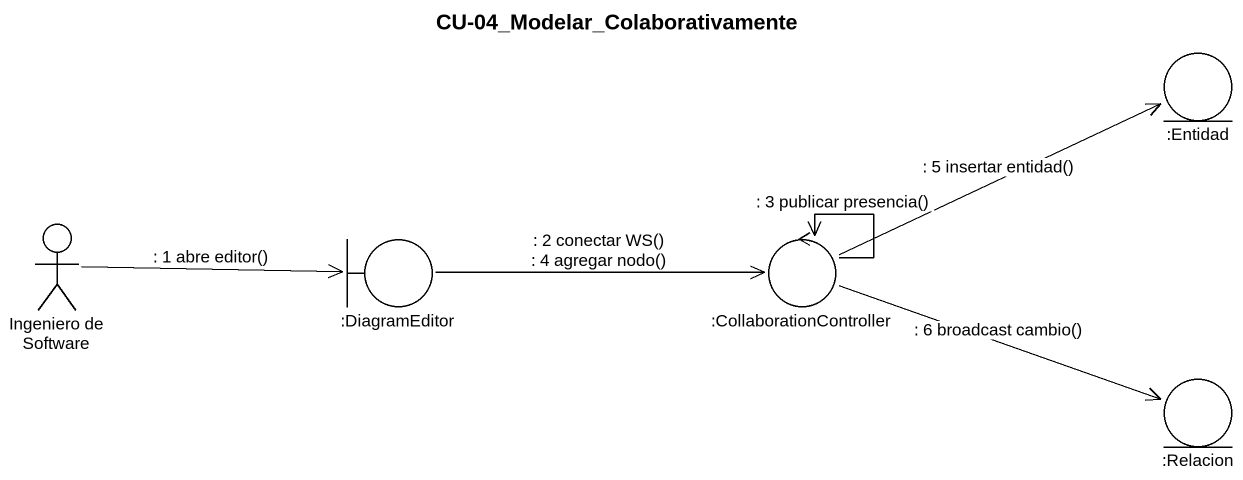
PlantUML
@startuml
title CU-04_Modelar_Colaborativamente
entity ":Entidad" as Entidad
actor "Ingeniero de Software" as Ingeniero_de_Software
boundary ":DiagramEditor" as DiagramEditor
control ":CollaborationController" as CollaborationController
entity ":Relacion" as Relacion
Ingeniero_de_Software -right-> DiagramEditor : : 1 abre editor()
DiagramEditor -right-> CollaborationController : : 2 conectar WS()\n: 4 agregar nodo()
CollaborationController -right-> Entidad : : 5 insertar entidad()
CollaborationController --> CollaborationController : : 3 publicar presencia()
CollaborationController -right-> Relacion : : 6 broadcast cambio()
@enduml
